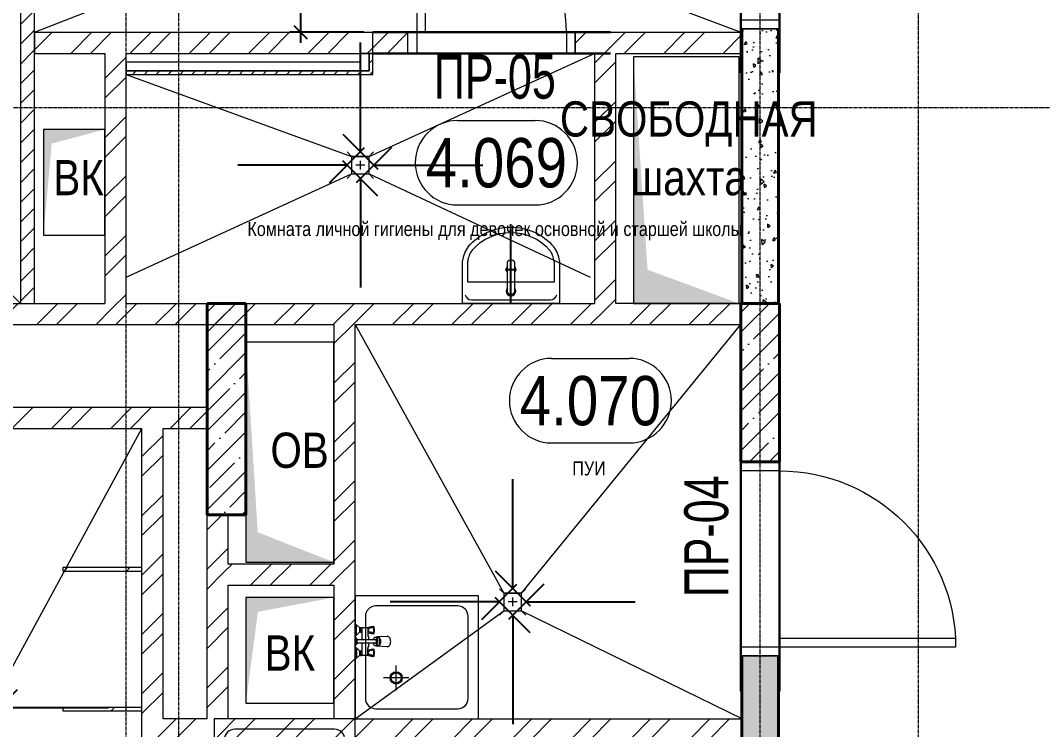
# Model space of a CAD drawing. Header units: millimetres. Extents: x -231292 to 573618, y -153144 to 564035.
# Drawn here: x 148529 to 154332, y 381272 to 385299 of the extents above; entities that cross this region are included whole.
import ezdxf
from ezdxf.enums import TextEntityAlignment as Align

# ---------------------------------------------------------------- set-up
doc = ezdxf.new("R2010")
doc.units = ezdxf.units.MM
doc.linetypes.add('CENTER2', pattern=[28.575, 19.05, -3.175, 3.175, -3.175])
doc.linetypes.add('HIDDEN2', pattern=[4.7625, 3.175, -1.5875])
doc.layers.get('0').update_dxf_attribs({"color": 250})
doc.layers.get('Defpoints').update_dxf_attribs({"color": 250})
for name, color, linetype, lineweight in [('АИ_Оборудование', 250, 'Continuous', 5), ('АИ_Сантехника', 250, 'Continuous', 0), ('АР_Area', 250, 'Continuous', 5), ('АР_Двери', 250, 'Continuous', 9), ('АР_Колонны', 250, 'Continuous', 35), ('АР_Отверстия', 250, 'Continuous', 9), ('АР_Стены ГКЛ', 250, 'Continuous', 15), ('АР_Стены ЖБ', 250, 'Continuous', 35), ('АР_Стены кирпич', 250, 'Continuous', 20), ('АР_Стены ПЕНОблок', 250, 'Continuous', 20), ('АР_Тонкая', 250, 'Continuous', 5), ('АР_Штриховка', 250, 'Continuous', 0), ('ВК_Шахты', 5, 'Continuous', 9), ('ОВ_Шахты', 250, 'Continuous', 5), ('РД_Оси_100', 250, 'Continuous', 0), ('РД_Разуклонка к трапам', 124, 'Continuous', 0)]:
    doc.layers.add(name, color=color, linetype=linetype, lineweight=lineweight)
for name, color, linetype, lineweight, plot in [('АР_Делит', 250, 'Continuous', 0, False), ('РД_Проем', 250, 'Continuous', 0, False), ('РД_проем_инж перемыч_подсчет', 250, 'Continuous', 30, False)]:
    doc.layers.add(name, color=color, linetype=linetype, lineweight=lineweight, plot=plot)
doc.layers.add('РД_Перемычка инж проемов', color=250, linetype='Continuous')
doc.styles.add('Arial0', font='arial.ttf')
doc.styles.add('style1', font='ARIALN.TTF')
doc.styles.add('ккк', font='isocpeur.ttf', dxfattribs={"width": 0.85, "oblique": 15})
doc.dimstyles.new('scale_100', dxfattribs={"dimtxt": 200, "dimasz": 125, "dimexe": 60, "dimexo": 100, "dimgap": 30, "dimtad": 1, "dimdec": 0, "dimdsep": 46, "dimtxsty": 'style1', "dimblk": 'OBLIQUE', "dimcen": 150, "dimdle": 60, "dimclrd": 256, "dimclre": 256, "dimclrt": 256, "dimadec": 0, "dimazin": 0, "dimtfac": 1, "dimtdec": 0, "dimtmove": 1, "dimatfit": 3, "dimldrblk": 'OBLIQUE', "dimfxl": 1, "dimtolj": 1, "dimtzin": 0, "dimarcsym": 0})
doc.dimstyles.new('scale_50', dxfattribs={"dimtxt": 150, "dimasz": 75, "dimexe": 60, "dimexo": 100, "dimgap": 15, "dimtad": 1, "dimdec": 0, "dimdsep": 46, "dimtxsty": 'style1', "dimblk": 'OBLIQUE', "dimblk1": 'ARCHTICK', "dimblk2": 'OBLIQUE', "dimcen": 75, "dimdle": 60, "dimclrd": 256, "dimclre": 256, "dimclrt": 256, "dimadec": 0, "dimazin": 0, "dimtfac": 1, "dimtdec": 0, "dimtmove": 1, "dimatfit": 3, "dimldrblk": 'OBLIQUE', "dimfxl": 1, "dimtolj": 1, "dimtzin": 0, "dimarcsym": 0})
pattern_1 = [(45, (50428.77, 366201.75), (-168.3798, 168.3798), []), (45, (50541.02, 366201.75), (-168.3798, 168.3798), [])]
pattern_2 = [(45, (50428.77, 366201.75), (-168.3798, 168.3798), []), (45, (50541.02, 366201.75), (-168.3798, 168.3798), [])]
pattern_3 = [(45, (50428.77, 366201.75), (-112.2532, 112.2532), []), (45, (50541.02, 366201.75), (-112.2532, 112.2532), [198.4375, -39.6875, 0, -39.6875])]

# ---------------------------------------------------------------- blocks, each defined once
blk = doc.blocks.new('ПУЭ_смеситель')
for p, q in [((-106.8, 75.7), (-106.8, 52.1)), ((-104.6, 79.7), (-80.6, 74.1)), ((-73.2, 76.1), (-73.2, 51.7)), ((-72, 76.1), (-73.2, 76.1)), ((-72, 76.1), (-72, 39.1)), ((-69.8, 78.9), (-40.8, 78.9)), ((-36.8, 79.1), (-38.8, 76.5)), ((-38.8, 10), (-38.8, 76.9)), ((-38.8, 73.9), (-36.8, 71.7)), ((-36.8, 71.7), (-38.8, 68.9)), ((-36.8, 60.1), (-38.8, 62.9)), ((-38.8, 57.9), (-36.8, 60.1)), ((-30.6, 79.1), (-36.8, 79.1)), ((-36.8, 71.7), (-30.6, 71.7)), ((-36.8, 60.1), (-30.6, 60.1)), ((-28.4, 76.5), (-30.6, 79.1)), ((-30.6, 71.7), (-28.4, 73.9)), ((-30.6, 71.7), (-28.4, 68.9)), ((-30.6, 60.1), (-28.4, 62.9)), ((-30.6, 60.1), (-28.4, 57.9)), ((-28.4, 55.3), (-28.4, 76.5)), ((-24.2, 76.5), (-28.4, 76.5)), ((-7.4, 95.1), (-24.2, 79.5)), ((-24.2, 52.3), (-24.2, 79.5)), ((-7.4, 36.7), (-7.4, 95.1)), ((-7.4, 95.1), (0, 95.1)), ((0, 95.1), (0, 36.7)), ((-182.5, 29.4), (-128.2, 26.9)), ((-114, 23.4), (-128, 23.4)), ((-114.7, 10), (-10, 10)), ((-104.6, 48.1), (-80.6, 53.7)), ((-76.1, 10), (-76.1, 26.7)), ((-73.2, 51.7), (-72, 51.7)), ((-36.8, 52.7), (-38.8, 55.3)), ((-30.6, 52.7), (-36.8, 52.7)), ((-28.4, 55.3), (-30.6, 52.7)), ((-24.2, 55.3), (-28.4, 55.3)), ((-7.4, 36.7), (-24.2, 52.3)), ((-3, 22), (-10, 12.5)), ((-10, -12.5), (-10, 12.5)), ((0, 36.7), (-7.4, 36.7)), ((-3, -22), (-3, 22)), ((0, 22), (-3, 22)), ((0, 22), (0, -22)), ((-182.5, -29.4), (-128.2, -27.1)), ((-114, -23.4), (-128, -23.4)), ((-114.7, -10), (-10, -10)), ((-106.8, -52.7), (-106.8, -76.3)), ((-104.6, -48.7), (-80.6, -54.3)), ((-76.1, -27.2), (-76.1, -10)), ((-73.2, -52.3), (-72, -52.3)), ((-73.2, -76.7), (-73.2, -52.3)), ((-72, -76.7), (-72, -39.7)), ((-38.8, -76.5), (-38.8, -10)), ((-36.8, -52.7), (-38.8, -55.3)), ((-38.8, -57.9), (-36.8, -60.1)), ((-30.6, -52.7), (-36.8, -52.7)), ((-28.4, -55.3), (-30.6, -52.7)), ((-30.6, -60.1), (-28.4, -57.9)), ((-24.2, -55.3), (-28.4, -55.3)), ((-28.4, -76.5), (-28.4, -55.3)), ((-7.4, -36.7), (-24.2, -52.3)), ((-24.2, -79.5), (-24.2, -52.3)), ((-3, -22), (-10, -12.5)), ((0, -36.7), (-7.4, -36.7)), ((-7.4, -36.7), (-7.4, -95.1)), ((0, -22), (-3, -22)), ((0, -95.1), (0, -36.7)), ((-104.6, -80.3), (-80.6, -74.7)), ((-72, -76.7), (-73.2, -76.7)), ((-40.8, -79.5), (-69.8, -79.5)), ((-38.8, -76.5), (-40.8, -79.5)), ((-36.8, -60.1), (-38.8, -62.9)), ((-36.8, -71.7), (-38.8, -68.9)), ((-38.8, -73.9), (-36.8, -71.7)), ((-36.8, -79.1), (-38.8, -76.5)), ((-36.8, -60.1), (-30.6, -60.1)), ((-36.8, -71.7), (-30.6, -71.7)), ((-30.6, -79.1), (-36.8, -79.1)), ((-30.6, -60.1), (-28.4, -62.9)), ((-30.6, -71.7), (-28.4, -68.9)), ((-30.6, -71.7), (-28.4, -73.9)), ((-28.4, -76.5), (-30.6, -79.1)), ((-24.2, -76.5), (-28.4, -76.5)), ((-7.4, -95.1), (-24.2, -79.5)), ((0, -95.1), (-7.4, -95.1))]:
    blk.add_line(p, q)
for centre, radius, start, end in [((-53.2, 62.6), 57, 157.82246, 178.68627), ((-53.2, 65.2), 57, 181.31373, 202.17754), ((-102.1, 75.7), 4.74, 122.37841, 180), ((-98.9, 84), 7.1, 178.68627, 216.61398), ((-121.6, -121.7), 206.4, 77.12471, 85.66633), ((-98.5, 173.6), 94, 266.28017, 279.93305), ((-85.6, 64.5), 10.8, 356.71851, 62.52899), ((-85.6, 63.3), 10.8, 297.47101, 3.28149), ((-77.4, 75.7), 4.17, 5.28608, 65.1491), ((-69.8, 76.7), 2.26, 90, 193.68555), ((-40.8, 76.9), 2, 0, 90), ((-159.3, 0), 43.2, 164.27804, 195.72198), ((-170.7, 3.2), 31.3, 145.79984, 164.27804), ((-178, 8.1), 22.6, 121.36202, 145.79984), ((-182.5, 15.6), 13.9, 87.34582, 121.36203), ((-106.7, -0.1), 39.8, 164.35894, 195.64108), ((-117.3, 2.9), 28.8, 145.94422, 164.35894), ((-124, 7.4), 20.7, 121.50035, 145.94422), ((-96.7, 0), 43.8, 167.53823, 192.46179), ((-112.2, 3.4), 27.9, 151.91881, 167.53823), ((-122, 8.6), 16.9, 127.82457, 151.91881), ((-128.2, 14.3), 12.6, 58.49965, 121.50034), ((-128, 16.4), 7, 90, 127.82457), ((-85.2, 0), 43.8, 167.53823, 192.46179), ((-100.7, 3.4), 27.9, 151.91881, 167.53823), ((-82.7, 0), 43.8, 167.53823, 192.46179), ((-98.2, 3.4), 27.9, 151.91881, 167.53823), ((-110.5, 8.6), 16.9, 127.82457, 151.91881), ((-107.9, 8.6), 16.9, 127.82457, 151.91881), ((-108.3, 0), 13.7, 163.28473, 196.71526), ((-132.5, 7.4), 20.7, 50.6316, 58.49965), ((-111.4, 1), 10.4, 144.05789, 163.28473), ((-116.5, 16.4), 7, 90, 127.82457), ((-113.5, 2.4), 7.92, 119.74058, 144.05789), ((-114, 16.4), 7, 52.17543, 127.82459), ((-114.7, 4.7), 5.33, 90, 119.74058), ((-120.1, 8.6), 16.9, 28.08119, 52.17543), ((-102.1, 52.1), 4.74, 180, 237.62159), ((-121.6, 249.6), 206.4, 274.33367, 282.87529), ((-98.9, 43.9), 7.1, 143.38602, 181.31373), ((-129.8, 3.4), 27.9, 13.62703, 28.08119), ((-98.5, -45.7), 94, 80.06695, 93.71983), ((-92.9, 39.1), 20.9, 323.49598, 0), ((-77.4, 52.1), 4.17, 294.8509, 354.71392), ((-170.7, -3.2), 31.3, 195.72196, 214.20016), ((-178, -8.1), 22.6, 214.20016, 238.63798), ((-182.5, -15.6), 13.9, 238.63798, 270), ((-182.5, -15.6), 13.9, 270, 274.97735), ((-117.3, -3), 28.8, 195.64106, 214.05578), ((-124, -7.6), 20.7, 214.05578, 238.49965), ((-112.2, -3.4), 27.9, 192.46177, 208.08119), ((-122, -8.6), 16.9, 208.08119, 232.17543), ((-128.2, -14.5), 12.6, 238.49965, 301.50036), ((-128, -16.4), 7, 232.17543, 270), ((-100.7, -3.4), 27.9, 192.46177, 208.08119), ((-98.2, -3.4), 27.9, 192.46177, 208.08119), ((-110.5, -8.6), 16.9, 208.08119, 232.17543), ((-107.9, -8.6), 16.9, 208.08119, 232.17543), ((-132.5, -7.6), 20.7, 301.50035, 309.98498), ((-111.4, -1), 10.4, 196.71527, 215.94211), ((-116.5, -16.4), 7, 232.17543, 270), ((-113.5, -2.4), 7.92, 215.94211, 240.25942), ((-114, -16.4), 7, 232.17543, 307.82455), ((-114.7, -4.7), 5.33, 240.25942, 270), ((-53.2, -65.8), 57, 157.82246, 178.68627), ((-120.1, -8.6), 16.9, 307.82457, 331.91881), ((-102.1, -52.7), 4.74, 122.37841, 180), ((-98.9, -44.4), 7.1, 178.68627, 216.61398), ((-121.6, -250.1), 206.4, 77.12471, 85.66633), ((-129.8, -3.4), 27.9, 331.91881, 346.37297), ((-98.5, 45.2), 94, 266.28017, 279.93305), ((-85.6, -63.9), 10.8, 356.71851, 62.52899), ((-92.9, -39.7), 20.9, 0, 36.50402), ((-77.4, -52.7), 4.17, 5.28608, 65.1491), ((-53.2, -63.2), 57, 181.31373, 202.17754), ((-102.1, -76.3), 4.74, 180, 237.62159), ((-121.6, 121.2), 206.4, 274.33367, 282.87529), ((-98.9, -84.5), 7.1, 143.38602, 181.31373), ((-98.5, -174.1), 94, 80.06695, 93.71983), ((-85.6, -65.1), 10.8, 297.47101, 3.28149), ((-77.4, -76.3), 4.17, 294.8509, 354.71392), ((-69.8, -77.2), 2.26, 166.31445, 270)]:
    blk.add_arc(centre, radius, start, end)
blk = doc.blocks.new('Поддон 600х600')
at = {"lineweight": 0}
for p, q in [((200, -260.9), (200, -139.1)), ((139.1, -200), (260.9, -200))]:
    blk.add_line(p, q, dxfattribs=at)
blk.add_lwpolyline([(600, -600), (600, 0), (0, 0), (0, -600)], close=True)
blk.add_lwpolyline([(550, -500), (550, -100, 0.414214), (500, -50), (100, -50, 0.414214), (50, -100), (50, -500, 0.414214), (100, -550), (500, -550, 0.414214)], format="xyb", close=True)
for radius in [30, 25]:
    blk.add_circle((200, -200), radius)
blk = doc.blocks.new('Раковина 550х435')
for points in [[(-321.9, -242.7, -0.459952), (-321.9, 242.7)], [(-302.8, -219.5, -0.458637), (-302.8, 219.5)]]:
    blk.add_lwpolyline(points, format="xyb")
for points in [[(-241.8, 275), (0, 275), (0, -275), (-241.8, -275)], [(-240.2, 245), (-120, 245), (-120, -245), (-240.2, -245)], [(0, -275), (0, 275)], [(-20, -224.7), (-20, 224.7)]]:
    blk.add_lwpolyline(points)
for centre, radius, start, end in [((-226.7, 122.1), 153.6, 95.62187, 128.26685), ((-226.7, 122.1), 123.6, 95.62187, 128.26685), ((-59.6, 221.7), 39.7, 4.35212, 73.11896), ((-193, 0), 27, 47.79455, 132.20545), ((-70, 0), 27, 227.79455, 132.20545), ((-193, 0), 27, 227.79455, 312.20545), ((-226.7, -122.1), 123.6, 231.73315, 264.37813), ((-59.6, -221.7), 39.7, 286.88104, 355.64788), ((-226.7, -122.1), 153.6, 231.73315, 264.37813)]:
    blk.add_arc(centre, radius, start, end)
blk.add_open_spline([(-232.3, 20), (-233.1, 20), (-233.9, 19.9), (-235.6, 19.6), (-236.4, 19.3), (-238, 18.6), (-238.8, 18.1), (-240.7, 16.8), (-241.7, 15.7), (-243.6, 13.4), (-244.4, 12.2), (-245.6, 9.4), (-246.1, 8), (-246.9, 5.2), (-247.1, 3.7), (-247.3, 1.6), (-247.3, 0.8), (-247.3, -0.6), (-247.3, -1.3), (-247.2, -2.7), (-247.1, -3.5), (-246.7, -5.9), (-246.3, -7.7), (-244.9, -11.1), (-244.1, -12.7), (-242.2, -15.3), (-241.2, -16.3), (-238.9, -18.1), (-237.7, -18.8), (-235.4, -19.6), (-234.4, -19.9), (-233.2, -20), (-233, -20), (-232.8, -20), (-232.7, -20), (-232.6, -20), (-232.5, -20), (-232.3, -20), (-232.3, -20), (-232.3, -20), (-232.3, -20), (-232.2, -20), (-232.2, -20), (-232.1, -20), (-232.1, -20), (-232, -20), (-231.9, -20), (-231.6, -20), (-231.4, -20), (-230.9, -20), (-230.6, -20), (-229.5, -20), (-228.8, -20), (-226.7, -20), (-225.2, -20), (-220.8, -20), (-217.9, -20), (-208.7, -20), (-202.4, -20), (-182.7, -20), (-168.5, -20), (-150.2, -20), (-147, -20), (-137.3, -20), (-130.6, -20), (-110.2, -20), (-95.8, -20), (-77.8, -20), (-74.7, -20), (-71.5, -20), (-71.2, -20), (-70.9, -20), (-70.8, -20), (-70.5, -20), (-70.4, -20), (-70.3, -20), (-70.2, -20), (-70.1, -20), (-70.1, -20), (-70, -20), (-70, -20), (-70, -20), (-70, -20), (-70, -20), (-70, -20), (-69.9, -20), (-69.9, -20), (-69.9, -20), (-69.8, -20), (-69.7, -20), (-69.7, -20), (-69.5, -20), (-69.3, -20), (-68.9, -20), (-68.6, -20), (-67.8, -19.9), (-67.2, -19.8), (-65.5, -19.5), (-64.3, -19.2), (-62, -18.4), (-60.9, -17.9), (-58.7, -16.6), (-57.7, -15.8), (-55.8, -14.1), (-54.9, -13.2), (-53.4, -11.2), (-52.7, -10.1), (-51.6, -7.9), (-51.1, -6.7), (-50.5, -4.4), (-50.2, -3.3), (-50, -1.5), (-50, -0.9), (-50, 0.1), (-50, 0.4), (-50, 1.2), (-50.1, 1.6), (-50.2, 2.7), (-50.3, 3.5), (-50.8, 5.7), (-51.3, 7.2), (-52.6, 10.1), (-53.5, 11.4), (-55.6, 13.9), (-56.8, 15.1), (-59.4, 17), (-60.8, 17.8), (-63.7, 19), (-65.2, 19.5), (-66.9, 19.8), (-67.1, 19.8), (-67.8, 19.9), (-68.3, 19.9), (-68.9, 20), (-69, 20), (-69.3, 20), (-69.5, 20), (-69.8, 20), (-69.9, 20), (-70, 20), (-70, 20), (-70, 20), (-70, 20), (-70.1, 20), (-70.1, 20), (-70.1, 20), (-70.2, 20), (-70.3, 20), (-70.4, 20), (-70.7, 20), (-70.8, 20), (-71.3, 20), (-71.7, 20), (-72.7, 20), (-73.4, 20), (-75.4, 20), (-76.7, 20), (-80.7, 20), (-83.4, 20), (-91.3, 20), (-96.4, 20), (-111.7, 20), (-121.5, 20), (-149.9, 20), (-167.5, 20), (-201.6, 20), (-217.8, 20), (-232.3, 20)], degree=3, knots=[0, 0, 0, 0, 0.153365, 0.153365, 0.30673, 0.30673, 0.460095, 0.460095, 0.703256, 0.703256, 0.946417, 0.946417, 1.189578, 1.189578, 1.432739, 1.432739, 1.565545, 1.565545, 1.691125, 1.691125, 1.816705, 1.816705, 2.111192, 2.111192, 2.405679, 2.405679, 2.645118, 2.645118, 2.884557, 2.884557, 3.077844, 3.077844, 3.107789, 3.107789, 3.118001, 3.118001, 3.138423, 3.138423, 3.141442, 3.141442, 3.141976, 3.141976, 3.142511, 3.142511, 3.143579, 3.143579, 3.145716, 3.145716, 3.14999, 3.14999, 3.158538, 3.158538, 3.175635, 3.175635, 3.209827, 3.209827, 3.278213, 3.278213, 3.414983, 3.414983, 3.688524, 3.688524, 3.745517, 3.745517, 3.859502, 3.859502, 4.087472, 4.087472, 4.133346, 4.133346, 4.136438, 4.136438, 4.138418, 4.138418, 4.140015, 4.140015, 4.140937, 4.140937, 4.141313, 4.141313, 4.141684, 4.141684, 4.142394, 4.142394, 4.143815, 4.143815, 4.146658, 4.146658, 4.152342, 4.152342, 4.163711, 4.163711, 4.186448, 4.186448, 4.231923, 4.231923, 4.322872, 4.322872, 4.504772, 4.504772, 4.686671, 4.686671, 4.86857, 4.86857, 5.05047, 5.05047, 5.232369, 5.232369, 5.414268, 5.414268, 5.596168, 5.596168, 5.695139, 5.695139, 5.756437, 5.756437, 5.817734, 5.817734, 5.940329, 5.940329, 6.172478, 6.172478, 6.404627, 6.404627, 6.636776, 6.636776, 6.868925, 6.868925, 7.101074, 7.101074, 7.139346, 7.139346, 7.215891, 7.215891, 7.233819, 7.233819, 7.269676, 7.269676, 7.283061, 7.283061, 7.283218, 7.283218, 7.283375, 7.283375, 7.28369, 7.28369, 7.28432, 7.28432, 7.285579, 7.285579, 7.288098, 7.288098, 7.293136, 7.293136, 7.303211, 7.303211, 7.323361, 7.323361, 7.363661, 7.363661, 7.444261, 7.444261, 7.605462, 7.605462, 7.927863, 7.927863, 8.283185, 8.283185, 8.283185, 8.283185])
at = {"layer": 'Defpoints'}
blk.add_line((-193, -32.4), (-193, 32.4), dxfattribs=at)
blk.add_lwpolyline([(0, 0), (-450, 0)], dxfattribs=at)
blk = doc.blocks.new('otv')
at = {"linetype": 'Continuous'}
blk.add_lwpolyline([(0, -1), (0, 0), (1, 0), (1, -1)], close=True, dxfattribs=at)
blk.add_solid([(0, -1), (0, 0), (0.1346, -0.1366), (1, 0)], dxfattribs=at)
blk = doc.blocks.new('_Oblique')
at = {"color": 0, "linetype": 'ByBlock', "lineweight": -2}
blk.add_line((-0.5, -0.5), (0.5, 0.5), dxfattribs=at)
blk = doc.blocks.new('A$Cd7e03b91')
at = {"layer": 'РД_Разуклонка к трапам', "lineweight": 0}
for p, q in [((-100, 100), (-150, 150)), ((100, 100), (150, 150)), ((-50, 0), (50, 0)), ((0, -50), (0, 50)), ((-100, -100), (-150, -150)), ((100, -100), (150, -150))]:
    blk.add_line(p, q, dxfattribs=at)
blk.add_lwpolyline([(-100, 100), (100, 100), (100, -100), (-100, -100), (-100, 100)], dxfattribs=at)
blk.add_lwpolyline([(-100, 100), (100, 100), (100, -100), (-100, -100), (-100, 100)], dxfattribs=at)
blk = doc.blocks.new('СОШ_2200_АР_ОСИ_М100_28.05.24')
at = {"layer": 'РД_Оси_100', "linetype": 'CENTER2'}
for p, q in [((102300, -6155), (102300, 139938.679)), ((119910, 18600), (94200, 18600))]:
    blk.add_line(p, q, dxfattribs=at)
for points in [[(98700, -6194.98), (98700, 139538.679), (98550, 139938.679)], [(99000, -6195.83), (99000, 139538.679), (99150, 139938.679)], [(103200, -6155), (103200, 139938.679)]]:
    blk.add_lwpolyline(points, dxfattribs=at)
blk = doc.blocks.new('800х800')
at = {"lineweight": 0}
for p, q in [((566.7, 637.7), (566.7, 495.6)), ((495.6, 566.7), (637.7, 566.7))]:
    blk.add_line(p, q, dxfattribs=at)
blk.add_lwpolyline([(0, 0), (800, 0), (800, 800), (0, 800)], close=True)
blk.add_lwpolyline([(116.7, 58.3), (683.3, 58.3, 0.414214), (741.7, 116.7), (741.7, 683.3, 0.414214), (683.3, 741.7), (116.7, 741.7, 0.414214), (58.3, 683.3), (58.3, 116.7, 0.414214)], format="xyb", close=True)
for radius in [35, 29.2]:
    blk.add_circle((566.7, 566.7), radius)
blk = doc.blocks.new('*D945')
at = {"layer": 'Defpoints', "color": 0, "ltscale": 2, "transparency": 16777216}
for p in [(150578.8, 386031.8), (150118.8, 385231.8), (150578.8, 385231.8)]:
    blk.add_point(p, dxfattribs=at)
at = {"layer": 'РД_Разуклонка к трапам', "lineweight": -2, "ltscale": 2, "transparency": 16777216}
for p, q in [((150118.8, 386091.8), (150118.8, 385171.8)), ((150478.8, 386031.8), (150058.8, 386031.8)), ((150478.8, 385231.8), (150058.8, 385231.8))]:
    blk.add_line(p, q, dxfattribs=at)
at = {"layer": 'РД_Разуклонка к трапам', "lineweight": -2, "ltscale": 2, "transparency": 16777216, "xscale": 75, "yscale": 75, "zscale": 75}
for p, rotation in [((150118.8, 386031.8), 90), ((150118.8, 385231.8), 270)]:
    blk.add_blockref('_Oblique', p, dxfattribs=dict(at, rotation=rotation))
at = {"layer": 'РД_Разуклонка к трапам', "ltscale": 2, "transparency": 16777216, "insert": (150001.7, 385631.8), "char_height": 200, "attachment_point": 5, "rotation": 90, "style": 'style1'}
blk.add_mtext('\\A1;800', dxfattribs=at)
blk = doc.blocks.new('_ArchTick')
at = {"color": 0, "linetype": 'ByBlock', "const_width": 0.15}
blk.add_lwpolyline([(-0.5, -0.5), (0.5, 0.5)], dxfattribs=at)
blk = doc.blocks.new('MOK-МаркаПом_овал_ареал')
for p, q in [((-2.75, 3), (2.75, 3)), ((-2.75, -3), (2.75, -3))]:
    blk.add_line(p, q)
for centre, radius, start, end in [((-2.75, 0), 3, 90, 270), ((2.75, 0), 3, 270, 90), ((-3.75, 0), 3.5, 0, 0.00095)]:
    blk.add_arc(centre, radius, start, end)
at = {"color": 0, "style": 'style1'}
blk.add_attdef('АР-ПОМЕЩЕНИЕ:НОМЕР', text='', height=3.5, dxfattribs=at).set_placement((0, 0), align=Align.MIDDLE)
at = {"layer": 'Defpoints', "color": 2, "style": 'style1'}
blk.add_attdef('АР-ПОМЕЩЕНИЕ:НАИМЕНОВАНИЕ', text='', height=1, dxfattribs=at).set_placement((-0.094, -4.814), align=Align.MIDDLE)
blk = doc.blocks.new('MOK-МаркаПеремычки')
at = {"color": 0, "style": 'ккк', "oblique": 15, "width": 0.85}
blk.add_attdef('АР-ПРОЕМ:ПЕРЕМЫЧКА', text='', height=2.5, dxfattribs=at).set_placement((0, 0), align=Align.MIDDLE)

msp = doc.modelspace()

# ---------------------------------------------------------------- hatches: boundary and pattern name
at = {"layer": 'АР_Стены ГКЛ', "linetype": 'Continuous', "lineweight": 0}
h = msp.add_hatch(dxfattribs=at)
h.set_pattern_fill('ANSI31', color=256, scale=15, angle=-360, style=0)
h.set_pattern_definition([(45, (50428.77, 366201.753), (-33.67596, 33.67596), [])])
h.paths.add_polyline_path([(150528.767, 385111.753), (150508.767, 385111.753), (150508.767, 385011.752), (150528.767, 384991.752)], flags=0)
h = msp.add_hatch(dxfattribs=at)
h.set_pattern_fill('ANSI31', color=256, scale=15, style=0)
h.set_pattern_definition([(45, (50428.77, 366201.753), (-33.67596, 33.67596), [])])
h.paths.add_polyline_path([(150528.767, 384991.752), (150508.767, 385011.752), (149128.768, 385011.752), (149128.768, 384991.752)], flags=0)
at = {"layer": 'АР_Штриховка', "linetype": 'Continuous', "lineweight": 0}
h = msp.add_hatch(dxfattribs=at)
h.set_pattern_fill('AR-CONC', color=256, angle=-315, style=0)
h.set_pattern_definition([(95, (50428.77, 366201.75), (140.09465, 117.55338), [19.05, -209.55]), (40, (50428.77, 366201.75), (-160.01845, 110.17673), [15.24, -167.6406]), (145.45144, (50440.44, 366211.55), (-19.9238, 227.7301), [16.19, -178.09024]), (91.1842, (50392.85, 366237.67), (221.41024, 161.9534), [28.575, -314.325]), (141.63556, (50411.3, 366251.17), (-7.0866, 342.82676), [24.285, -267.1356]), (36.18415, (50392.85, 366237.67), (-7.0866, 342.8268), [22.86, -251.4597]), (66, (50419.79, 366246.65), (179.51998, 34.89515), [19.05, -209.55]), (11, (50419.79, 366246.65), (-86.53993, 173.9412), [15.24, -167.64]), (116.45145, (50434.75, 366249.56), (92.98005, 208.83634), [16.19, -178.08994]), (82.5, (50428.77, 366201.75), (-57.60547, 61.973414), [0, -165.608, 0, -170.18, 0, -168.275]), (52.5, (50428.77, 366201.75), (-23.58973, 118.087), [0, -97.028, 0, -161.798, 0, -64.135]), (12.5, (50388.716, 366161.7), (99.927863, 91.826196), [0, -63.5, 0, -198.12, 0, -262.89]), (2.5, (50370.76, 366143.74), (86.7639, 122.72239), [0, -82.55, 0, -131.572, 0, -186.69])])
h.paths.add_polyline_path([(152828.768, 386301.752), (152628.768, 386301.752), (152628.768, 386300.752), (152828.768, 386300.752)], flags=0)
h.paths.add_polyline_path([(152828.768, 385250.752), (152628.768, 385250.752), (152628.768, 383691.753), (152828.768, 383691.753)], flags=0)
at = {"layer": 'АР_Штриховка', "linetype": 'Continuous', "lineweight": 0, "ltscale": 0.5}
h = msp.add_hatch(dxfattribs=at)
h.set_pattern_fill('ANSI31', color=256, scale=25, angle=-360, style=0)
h.set_pattern_definition([(45, (50428.77, 366201.75), (-56.1266, 56.1266), [])])
h.paths.add_polyline_path([(148608.768, 385691.752), (148528.768, 385691.752), (148528.768, 383691.752), (148608.768, 383691.752)], flags=0)
at = {"layer": 'АР_Штриховка', "linetype": 'Continuous', "lineweight": 0}
h = msp.add_hatch(dxfattribs=at)
h.set_pattern_fill('ANSI32', color=256, scale=25, style=0)
h.set_pattern_definition(pattern_2)
h.paths.add_polyline_path([(152628.768, 385111.752), (152628.768, 385231.752), (151908.768, 385231.752), (151868.768, 385141.752), (151908.768, 385111.752)], flags=0)
h.paths.add_polyline_path([(151788.768, 385111.752), (151868.768, 385141.752), (151908.768, 385231.752), (151678.767, 385231.752), (151678.767, 385111.752)], flags=0)
h.paths.add_polyline_path([(150728.767, 385111.752), (150728.767, 385231.752), (149008.768, 385231.752), (149048.768, 385141.752), (149128.768, 385111.752)], flags=0)
h.paths.add_polyline_path([(149008.768, 385111.752), (149048.768, 385141.752), (149008.768, 385231.752), (148608.768, 385231.752), (148608.768, 385111.752)], flags=0)
h = msp.add_hatch(dxfattribs=at)
h.set_pattern_fill('ANSI32', color=256, scale=25, angle=-360, style=0)
h.set_pattern_definition([(45, (50428.77, 366201.75), (-168.3798, 168.3798), []), (45, (50541.02, 366201.75), (-168.3798, 168.3798), [])])
h.paths.add_polyline_path([(149128.768, 385111.752), (149048.768, 385141.752), (149008.768, 385111.752), (149008.768, 383691.752), (149048.768, 383661.752), (149128.768, 383691.752)], flags=0)
h = msp.add_hatch(dxfattribs=at)
h.set_pattern_fill('ANSI32', color=256, scale=25, style=0)
h.set_pattern_definition(pattern_2)
h.paths.add_polyline_path([(151788.768, 383691.752), (151868.768, 383661.752), (151908.768, 383691.752), (151908.768, 385111.752), (151868.768, 385141.752), (151788.768, 385111.752)], flags=0)
h = msp.add_hatch(dxfattribs=at)
h.set_pattern_fill('ANSI32', color=256, scale=25, style=0)
h.set_pattern_definition([(45, (50428.77, 366201.75), (-168.3798, 168.3798), []), (45, (50541.02, 366201.75), (-168.3798, 168.3798), [])])
h.paths.add_polyline_path([(149128.768, 383691.752), (149048.768, 383661.752), (149008.768, 383571.752), (150308.768, 383571.752), (150388.768, 383601.752), (150428.768, 383691.752)], flags=0)
h.paths.add_polyline_path([(150428.768, 383691.752), (150388.768, 383601.752), (150428.768, 383571.752), (151908.768, 383571.752), (151868.768, 383661.752), (151788.768, 383691.752)], flags=0)
h.paths.add_polyline_path([(151908.768, 383691.752), (151868.768, 383661.752), (151908.768, 383571.752), (152618.768, 383571.752), (152618.768, 383691.752)], flags=0)
h.paths.add_polyline_path([(145028.768, 383691.752), (145028.768, 383571.752), (146788.477, 383571.752), (146868.477, 383601.752), (146908.477, 383691.752)], flags=0)
h.paths.add_polyline_path([(146908.477, 383691.752), (146868.477, 383601.752), (146908.477, 383571.752), (147508.255, 383571.752), (147588.255, 383601.752), (147628.255, 383691.752)], flags=0)
h.paths.add_polyline_path([(147628.255, 383691.752), (147588.255, 383601.752), (147628.255, 383571.752), (149008.768, 383571.752), (149048.768, 383661.752), (149008.768, 383691.752)], flags=0)
at = {"layer": 'АР_Штриховка', "linetype": 'Continuous', "lineweight": 5}
h = msp.add_hatch(dxfattribs=at)
h.set_pattern_fill('ANSI35', color=256, scale=25, style=0)
h.set_pattern_definition(pattern_3)
h.paths.add_polyline_path([(149588.768, 382491.753), (149808.768, 382491.753), (149808.768, 383691.753), (149588.768, 383691.753)], flags=0)
h = msp.add_hatch(dxfattribs=at)
h.set_pattern_fill('ANSI35', color=256, scale=25, style=0)
h.set_pattern_definition(pattern_3)
h.paths.add_polyline_path([(152618.768, 382791.753), (152838.768, 382791.753), (152838.768, 383691.753), (152618.768, 383691.753)], flags=0)
at = {"layer": 'АР_Штриховка', "linetype": 'Continuous', "lineweight": 0}
h = msp.add_hatch(dxfattribs=at)
h.set_pattern_fill('ANSI32', color=256, scale=25, style=0)
h.set_pattern_definition(pattern_2)
h.paths.add_polyline_path([(150308.768, 381331.938), (150388.768, 381301.938), (150428.768, 381331.938), (150428.768, 382211.749), (150338.768, 382171.749), (150308.768, 382091.749)], flags=0)
h.paths.add_polyline_path([(150308.768, 382211.749), (150338.768, 382171.749), (150428.768, 382211.749), (150428.768, 383571.752), (150388.768, 383601.752), (150308.768, 383571.752)], flags=0)
h = msp.add_hatch(dxfattribs=at)
h.set_pattern_fill('ANSI32', color=256, scale=25, style=0)
h.set_pattern_definition(pattern_1)
h.paths.add_polyline_path([(149588.768, 382981.752), (149588.768, 383101.752), (149338.769, 383101.752), (149298.768, 383011.752), (149338.768, 382981.752)], flags=0)
h.paths.add_polyline_path([(146908.477, 382981.752), (146868.477, 383071.752), (146788.477, 383101.752), (145028.768, 383101.752), (145028.768, 382981.752)], flags=0)
h.paths.add_polyline_path([(149218.768, 382981.752), (149298.768, 383011.752), (149338.769, 383101.752), (147628.255, 383101.752), (147588.255, 383071.752), (147628.255, 382981.752)], flags=0)
h.paths.add_polyline_path([(147628.255, 382981.752), (147588.255, 383071.752), (147508.255, 383101.752), (146908.477, 383101.752), (146868.477, 383071.752), (146908.477, 382981.752)], flags=0)
h = msp.add_hatch(dxfattribs=at)
h.set_pattern_fill('ANSI32', color=256, scale=25, style=0)
h.set_pattern_definition([(45, (50428.77, 366201.75), (-168.3798, 168.3798), []), (45, (50541.02, 366201.75), (-168.3798, 168.3798), [])])
h.paths.add_polyline_path([(149218.768, 381331.938), (149308.768, 381291.938), (149338.768, 381331.938), (149338.768, 382981.752), (149298.768, 383011.752), (149218.768, 382981.752)], flags=0)
h.paths.add_polyline_path([(149218.767, 378011.753), (149338.767, 378011.753), (149338.767, 379531.573), (149308.767, 379611.573), (149218.767, 379651.573)], flags=0)
h.paths.add_polyline_path([(149218.767, 379651.573), (149308.767, 379611.573), (149338.767, 379651.573), (149338.768, 381211.938), (149308.768, 381291.938), (149218.768, 381331.938)], flags=0)
h = msp.add_hatch(dxfattribs=at)
h.set_pattern_fill('AR-CONC', color=256, angle=-315, style=0)
h.set_pattern_definition([(95, (50428.77, 366201.75), (140.09465, 117.55338), [19.05, -209.55]), (40, (50428.77, 366201.75), (-160.01845, 110.17673), [15.24, -167.6406]), (145.45144, (50440.44, 366211.55), (-19.9238, 227.7301), [16.19, -178.09024]), (91.1842, (50392.85, 366237.67), (221.41024, 161.9534), [28.575, -314.325]), (141.63556, (50411.3, 366251.17), (-7.0866, 342.82676), [24.285, -267.1356]), (36.18415, (50392.85, 366237.67), (-7.0866, 342.8268), [22.86, -251.4597]), (66, (50419.79, 366246.65), (179.51998, 34.89515), [19.05, -209.55]), (11, (50419.79, 366246.65), (-86.53993, 173.9412), [15.24, -167.64]), (116.45145, (50434.75, 366249.56), (92.98005, 208.83634), [16.19, -178.08994]), (82.5, (50428.77, 366201.75), (-57.60547, 61.973414), [0, -165.608, 0, -170.18, 0, -168.275]), (52.5, (50428.77, 366201.75), (-23.58973, 118.087), [0, -97.028, 0, -161.798, 0, -64.135]), (12.5, (50388.716, 366161.7), (99.927863, 91.826196), [0, -63.5, 0, -198.12, 0, -262.89]), (2.5, (50370.76, 366143.74), (86.7639, 122.72239), [0, -82.55, 0, -131.572, 0, -186.69])])
h.paths.add_polyline_path([(152828.768, 382792.753), (152628.768, 382792.753), (152628.768, 382790.753), (152828.768, 382790.753)], flags=0)
h.paths.add_polyline_path([(152828.768, 381690.753), (152628.768, 381690.753), (152628.768, 378011.753), (152828.768, 378011.753)], flags=0)
h = msp.add_hatch(dxfattribs=at)
h.set_pattern_fill('ANSI32', color=256, scale=25, style=0)
h.set_pattern_definition([(45, (50428.77, 366201.75), (-168.3798, 168.3798), []), (45, (50541.02, 366201.75), (-168.3798, 168.3798), [])])
h.paths.add_polyline_path([(149588.767, 381331.938), (149648.767, 381271.938), (149708.767, 381331.938), (149708.767, 382091.749), (149678.767, 382171.749), (149588.767, 382211.749)], flags=0)
h.paths.add_polyline_path([(149588.767, 382211.749), (149678.767, 382171.749), (149708.767, 382211.749), (149708.767, 382491.753), (149588.767, 382491.753)], flags=0)
h.paths.add_polyline_path([(149588.766, 378011.753), (149708.766, 378011.752), (149708.766, 379651.573), (149618.766, 379611.573), (149588.766, 379531.573)], flags=0)
h.paths.add_polyline_path([(149588.766, 379651.573), (149618.766, 379611.573), (149708.766, 379651.573), (149708.767, 381211.938), (149648.767, 381271.938), (149588.767, 381211.938)], flags=0)
h = msp.add_hatch(dxfattribs=at)
h.set_pattern_fill('_U', color=256, scale=250, angle=45, style=0, pattern_type=0)
h.set_pattern_definition([(45, (50428.77, 366201.75), (-176.7767, 176.7767), [])])
h.paths.add_polyline_path([(148768.768, 382191.728), (148768.768, 382171.728), (149218.768, 382171.728), (149218.768, 382191.728)], flags=0)
h = msp.add_hatch(dxfattribs=at)
h.set_pattern_fill('ANSI32', color=256, scale=25, style=0)
h.set_pattern_definition([(45, (50428.77, 366201.75), (-168.3798, 168.3798), []), (45, (50541.02, 366201.75), (-168.3798, 168.3798), [])])
h.paths.add_polyline_path([(150308.768, 382091.749), (150338.768, 382171.749), (150308.768, 382211.749), (149708.767, 382211.749), (149678.767, 382171.749), (149708.767, 382091.749)], flags=0)
h = msp.add_hatch(dxfattribs=at)
h.set_pattern_fill('_U', color=256, scale=250, angle=45, style=0, pattern_type=0)
h.set_pattern_definition([(45, (50428.77, 366201.75), (-176.7767, 176.7767), [])])
h.paths.add_polyline_path([(149218.768, 381377.679), (149218.768, 381397.679), (148768.768, 381397.679), (148768.768, 381377.679)], flags=0)
h = msp.add_hatch(dxfattribs=at)
h.set_pattern_fill('ANSI32', color=256, scale=25, style=0)
h.set_pattern_definition(pattern_1)
h.paths.add_polyline_path([(150428.768, 381211.938), (150388.768, 381301.938), (150308.768, 381331.938), (149708.767, 381331.938), (149648.767, 381271.938), (149708.767, 381211.938)], flags=0)
h.paths.add_polyline_path([(152628.768, 381211.938), (152628.768, 381331.938), (151218.768, 381331.938), (151178.768, 381241.938), (151218.768, 381211.938)], flags=0)
h.paths.add_polyline_path([(151098.768, 381211.938), (151178.768, 381241.938), (151218.768, 381331.938), (150428.768, 381331.938), (150388.768, 381301.938), (150428.768, 381211.938)], flags=0)
h.paths.add_polyline_path([(149588.767, 381211.938), (149648.767, 381271.938), (149588.767, 381331.938), (149338.768, 381331.938), (149308.768, 381291.938), (149338.768, 381211.938)], flags=0)

# ---------------------------------------------------------------- linework, layer by layer
at = {"layer": 'АР_Двери', "linetype": 'Continuous', "lineweight": 9}
for points in [[(150778.767, 385231.752), (150828.767, 385231.752), (150828.767, 386081.752), (150778.767, 386081.752)], [(152618.768, 385300.752), (152618.768, 385250.752), (152838.768, 385250.752), (152838.768, 385300.752)], [(150778.767, 385111.752), (150728.767, 385111.752), (150728.767, 385231.752), (150778.767, 385231.752)], [(151628.767, 385111.752), (151678.767, 385111.752), (151678.767, 385231.752), (151628.767, 385231.752)], [(152618.768, 382740.753), (152618.768, 382790.753), (152838.768, 382790.753), (152838.768, 382740.753)], [(152838.768, 381740.753), (152838.768, 381790.753), (153838.768, 381790.753), (153838.768, 381740.753)], [(152618.768, 381740.753), (152618.768, 381690.753), (152838.768, 381690.753), (152838.768, 381740.753)]]:
    msp.add_lwpolyline(points, close=True, dxfattribs=at)
msp.add_arc((150778.767, 385231.752), 850, 359.9999997, 89.9999997, dxfattribs=at)
at = {"layer": 'АР_Двери', "linetype": 'Continuous', "lineweight": 9, "extrusion": (0, 0, -1)}
msp.add_arc((-152838.768, 381740.753), 1000, 90, 180, dxfattribs=at)
at = {"layer": 'АР_Колонны', "linetype": 'HIDDEN2', "lineweight": 25}
for p, q in [((149588.768, 383691.753), (149808.768, 383691.753)), ((149588.768, 382491.753), (149588.768, 383691.753)), ((149808.768, 383691.753), (149808.768, 382491.753)), ((152618.768, 383691.753), (152838.768, 383691.753)), ((152618.768, 382791.753), (152618.768, 383691.753)), ((152838.768, 383691.753), (152838.768, 382791.753)), ((152838.768, 382791.753), (152618.768, 382791.753)), ((149808.768, 382491.753), (149588.768, 382491.753))]:
    msp.add_line(p, q, dxfattribs=at)
at = {"layer": 'АР_Колонны', "linetype": 'Continuous', "lineweight": 35}
for p, q in [((149808.768, 383691.753), (149588.768, 383691.753)), ((149588.768, 383691.753), (149588.768, 382491.753)), ((149808.768, 382491.753), (149808.768, 383691.753)), ((152838.768, 383691.753), (152618.768, 383691.753)), ((152618.768, 383691.753), (152618.768, 382791.753)), ((152838.768, 382791.753), (152838.768, 383691.753)), ((152618.768, 382791.753), (152838.768, 382791.753)), ((149588.768, 382491.753), (149808.768, 382491.753))]:
    msp.add_line(p, q, dxfattribs=at)
at = {"layer": 'АР_Стены ГКЛ', "linetype": 'Continuous', "lineweight": 5}
for p, q in [((150508.767, 385111.753), (150458.767, 385111.753)), ((150458.767, 385111.753), (150458.767, 385061.752)), ((150508.767, 385011.752), (150508.767, 385111.753)), ((150528.767, 385111.753), (150508.767, 385111.753)), ((150508.767, 385111.753), (150508.767, 385011.752)), ((150528.767, 384991.752), (150528.767, 385111.753)), ((150458.767, 385061.752), (149128.768, 385061.752)), ((149128.768, 385061.752), (149128.768, 385011.752)), ((149128.768, 385011.752), (150508.767, 385011.752)), ((150508.767, 385011.752), (149128.768, 385011.752)), ((149128.768, 385011.752), (149128.768, 384991.752)), ((149128.768, 384991.752), (150528.767, 384991.752))]:
    msp.add_line(p, q, dxfattribs=at)
at = {"layer": 'АР_Стены ГКЛ', "linetype": 'Continuous', "lineweight": 15}
for p, q in [((148768.768, 382191.728), (148768.768, 382171.728)), ((149218.768, 382191.728), (148768.768, 382191.728)), ((148768.768, 382171.728), (149218.768, 382171.728)), ((149218.768, 382171.728), (149218.768, 382191.728)), ((149218.768, 381397.679), (148768.768, 381397.679)), ((148768.768, 381397.679), (148768.768, 381377.679)), ((148768.768, 381377.679), (149218.768, 381377.679)), ((149218.768, 381377.679), (149218.768, 381397.679))]:
    msp.add_line(p, q, dxfattribs=at)
at = {"layer": 'АР_Стены ЖБ', "linetype": 'Continuous', "lineweight": 40}
for p, q in [((149808.768, 383691.753), (149588.768, 383691.753)), ((149588.768, 383691.753), (149588.768, 382491.753)), ((149808.768, 382491.753), (149808.768, 383691.753)), ((152838.768, 383691.753), (152618.768, 383691.753)), ((152618.768, 383691.753), (152618.768, 382791.753)), ((152838.768, 382791.753), (152838.768, 383691.753)), ((152618.768, 382791.753), (152838.768, 382791.753)), ((149588.768, 382491.753), (149808.768, 382491.753))]:
    msp.add_line(p, q, dxfattribs=at)
at = {"layer": 'АР_Стены кирпич', "linetype": 'Continuous', "lineweight": 20}
for p, q in [((148608.768, 385231.752), (150728.767, 385231.752)), ((148608.768, 385231.752), (148608.768, 385111.752)), ((150728.767, 385111.752), (150728.767, 385231.752)), ((151678.767, 385231.752), (152628.768, 385231.752)), ((151678.767, 385231.752), (151678.767, 385111.752)), ((152628.768, 385111.752), (152628.768, 385231.752)), ((148608.768, 385111.752), (149008.768, 385111.752)), ((149008.768, 385111.752), (149008.768, 383691.752)), ((149128.768, 383691.752), (149128.768, 385111.752)), ((149128.768, 385111.752), (150728.767, 385111.752)), ((151678.767, 385111.752), (151788.768, 385111.752)), ((151788.768, 385111.752), (151788.768, 383691.752)), ((151908.768, 383691.752), (151908.768, 385111.752)), ((151908.768, 385111.752), (152628.768, 385111.752)), ((145028.768, 383691.752), (149008.768, 383691.752)), ((149128.768, 383691.752), (151788.768, 383691.752)), ((152618.768, 383691.752), (151908.768, 383691.752)), ((152618.768, 383571.752), (152618.768, 383691.752)), ((147628.255, 383571.752), (150308.768, 383571.752)), ((150308.768, 383571.752), (150308.768, 382211.749)), ((150428.768, 383571.752), (152618.768, 383571.752)), ((150428.768, 381331.938), (150428.768, 383571.752)), ((147628.255, 383101.752), (149588.768, 383101.752)), ((149588.768, 382981.752), (149588.768, 383101.752)), ((145028.768, 382981.752), (149218.768, 382981.752)), ((149218.767, 378011.753), (149218.768, 382981.752)), ((149338.768, 382981.752), (149588.768, 382981.752)), ((149338.768, 381331.938), (149338.768, 382981.752)), ((149708.767, 382491.753), (149588.767, 382491.753)), ((149588.767, 381331.938), (149588.767, 382491.753)), ((149708.767, 382211.749), (149708.767, 382491.753)), ((150308.768, 382211.749), (149708.767, 382211.749)), ((149708.767, 381331.938), (149708.767, 382091.749)), ((149708.767, 382091.749), (150308.768, 382091.749)), ((150308.768, 382091.749), (150308.768, 381331.938)), ((149588.767, 381331.938), (149338.768, 381331.938)), ((150308.768, 381331.938), (149708.767, 381331.938)), ((150428.768, 381331.938), (152628.768, 381331.938)), ((152628.768, 381211.938), (152628.768, 381331.938))]:
    msp.add_line(p, q, dxfattribs=at)
at = {"layer": 'АР_Стены кирпич', "linetype": 'Continuous', "lineweight": 0}
msp.add_line((150528.767, 385111.752), (150528.767, 385231.752), dxfattribs=at)
at = {"layer": 'АР_Стены ПЕНОблок', "linetype": 'Continuous', "lineweight": 20}
for p, q in [((148528.768, 385691.752), (148528.768, 383691.752)), ((148608.768, 383691.752), (148608.768, 385691.752)), ((152828.768, 385250.752), (152628.768, 385250.752)), ((152628.768, 385250.752), (152628.768, 383691.753)), ((152828.768, 383691.753), (152828.768, 385250.752)), ((148528.768, 383691.752), (148608.768, 383691.752)), ((152628.768, 383691.753), (152828.768, 383691.753)), ((152828.768, 382792.753), (152628.768, 382792.753)), ((152628.768, 382792.753), (152628.768, 382790.753)), ((152628.768, 382790.753), (152828.768, 382790.753)), ((152828.768, 382790.753), (152828.768, 382792.753)), ((152828.768, 381690.753), (152628.768, 381690.753)), ((152628.768, 381690.753), (152628.768, 378011.753)), ((152828.768, 378011.753), (152828.768, 381690.753))]:
    msp.add_line(p, q, dxfattribs=at)
at = {"layer": 'АР_Тонкая', "linetype": 'Continuous', "lineweight": 0}
for p, q in [((152628.768, 385250.752), (152618.768, 385250.752)), ((152618.768, 385250.752), (152618.768, 383691.753)), ((152628.768, 383691.753), (152628.768, 385250.752)), ((152838.768, 385250.752), (152828.768, 385250.752)), ((152828.768, 385250.752), (152828.768, 383691.753)), ((152838.768, 383691.753), (152838.768, 385250.752)), ((152618.768, 383691.753), (152628.768, 383691.753)), ((152828.768, 383691.753), (152838.768, 383691.753)), ((152628.768, 382792.753), (152618.768, 382792.753)), ((152618.768, 382792.753), (152618.768, 382790.753)), ((152618.768, 382790.753), (152628.768, 382790.753)), ((152628.768, 382790.753), (152628.768, 382792.753)), ((152838.768, 382792.753), (152828.768, 382792.753)), ((152828.768, 382792.753), (152828.768, 382790.753)), ((152828.768, 382790.753), (152838.768, 382790.753)), ((152838.768, 382790.753), (152838.768, 382792.753)), ((152628.768, 381690.753), (152618.768, 381690.753)), ((152618.768, 381690.753), (152618.768, 378011.753)), ((152628.768, 378011.753), (152628.768, 381690.753)), ((152838.768, 381690.753), (152828.768, 381690.753)), ((152828.768, 381690.753), (152828.768, 378011.753)), ((152838.768, 378011.753), (152838.768, 381690.753))]:
    msp.add_line(p, q, dxfattribs=at)
at = {"layer": 'РД_Проем', "linetype": 'Continuous', "lineweight": 0}
for p, q in [((152618.768, 386300.752), (152618.768, 385250.752)), ((152838.768, 386300.752), (152838.768, 385250.752)), ((151678.767, 385231.752), (150728.767, 385231.752)), ((151678.767, 385111.752), (150728.767, 385111.752)), ((152618.768, 382790.753), (152618.768, 381690.753)), ((152838.768, 382790.753), (152838.768, 381690.753))]:
    msp.add_line(p, q, dxfattribs=at)
at = {"layer": 'РД_проем_инж перемыч_подсчет', "linetype": 'Continuous', "lineweight": 30}
for p, q in [((152618.768, 386300.752), (152618.768, 385000.752)), ((152838.768, 386300.752), (152838.768, 385000.752)), ((150528.767, 385231.752), (151878.767, 385231.752)), ((150528.767, 385111.752), (151878.767, 385111.752)), ((152618.768, 382790.753), (152618.768, 381490.753)), ((152838.768, 382790.753), (152838.768, 381490.753))]:
    msp.add_line(p, q, dxfattribs=at)
at = {"layer": 'РД_Разуклонка к трапам', "ltscale": 2}
for points in [[(148608.768, 385231.753), (150528.819, 385981.753), (150628.819, 385981.753), (152618.764, 385231.753)], [(145028.768, 383691.753), (146604.542, 385501.753), (146704.542, 385501.753), (148528.768, 383691.753)], [(149128.768, 384991.752), (150408.768, 384526.752), (150508.768, 384526.752), (151788.768, 385111.753)], [(149128.768, 383841.752), (150408.768, 384426.752), (150508.768, 384426.752), (151763.768, 383841.752)], [(150428.768, 383571.753), (151273.768, 382046.88), (151373.768, 382046.88), (152618.768, 383571.753)], [(145048.768, 382981.753), (148283.768, 381446.88), (148383.768, 381446.88), (149218.768, 382981.753)], [(150428.768, 381331.938), (151273.768, 381946.88), (151373.768, 381946.88), (152628.768, 381331.935)]]:
    msp.add_lwpolyline(points, dxfattribs=at)

# ---------------------------------------------------------------- block references
at = {"layer": 'АИ_Оборудование', "rotation": 180}
for name, p in [('ПУЭ_смеситель', (150428.768, 381771.843)), ('800х800', (150428.767, 381331.937))]:
    msp.add_blockref(name, p, dxfattribs=at)
at = {"layer": 'АИ_Сантехника', "rotation": 270}
msp.add_blockref('Раковина 550х435', (151313.768, 383691.752), dxfattribs=at)
at = {"layer": 'АР_Area', "linetype": 'Continuous', "lineweight": 5, "xscale": 80, "yscale": 80, "zscale": 80}
for p, values in [((151230.89, 384490.753), {'АР-ПОМЕЩЕНИЕ:НОМЕР': '4.069', 'АР-ПОМЕЩЕНИЕ:НАИМЕНОВАНИЕ': 'Комната личной гигиены для девочек основной и старшей школы'}), ((151764.768, 383139.753), {'АР-ПОМЕЩЕНИЕ:НОМЕР': '4.070', 'АР-ПОМЕЩЕНИЕ:НАИМЕНОВАНИЕ': 'ПУИ'})]:
    msp.add_blockref('MOK-МаркаПом_овал_ареал', p, dxfattribs=at).add_auto_attribs(values)
at = {"layer": 'АР_Делит', "xscale": 1.166666666666667, "yscale": 1.166666666666667, "zscale": 1.166666666666667, "rotation": 90.00000000000001}
msp.add_blockref('Поддон 600х600', (150428.768, 381331.938), dxfattribs=at)
at = {"layer": 'АР_Отверстия', "xscale": -500, "yscale": 1250, "rotation": 180}
msp.add_blockref('otv', (149808.768, 382221.753), dxfattribs=at)
at = {"layer": 'ВК_Шахты', "xscale": -600, "rotation": 89.99997824680972}
for p, yscale in [((148658.768, 384680.091), 350), ((149808.768, 382021.753), 500)]:
    msp.add_blockref('otv', p, dxfattribs=dict(at, yscale=yscale))
at = {"layer": 'ОВ_Шахты', "xscale": -600, "yscale": 1400, "rotation": 180}
msp.add_blockref('otv', (152008.768, 383691.752), dxfattribs=at)
at = {"layer": 'РД_Оси_100'}
msp.add_blockref('СОШ_2200_АР_ОСИ_М100_28.05.24', (50428.768, 366201.753), dxfattribs=at)
at = {"layer": 'РД_Перемычка инж проемов', "linetype": 'Continuous', "lineweight": -3}
ref = msp.add_blockref('MOK-МаркаПеремычки', (151222.627, 384979.642, 200), dxfattribs=dict(at, xscale=100, yscale=100, zscale=100))
ref.add_attrib('АР-ПРОЕМ:ПЕРЕМЫЧКА', 'ПР-05', dxfattribs={"layer": '0', "color": 0, "height": 250, "style": 'Arial0', "width": 0.7}).set_placement((151222.627, 384979.642, 200), align=Align.MIDDLE)
ref = msp.add_blockref('MOK-МаркаПеремычки', (152422.402, 382369.114, 200), dxfattribs=dict(at, xscale=100, yscale=100, zscale=100, rotation=89.99999999999999))
ref.add_attrib('АР-ПРОЕМ:ПЕРЕМЫЧКА', 'ПР-04', dxfattribs={"layer": '0', "color": 0, "height": 250, "rotation": 90, "style": 'Arial0', "width": 0.7}).set_placement((152422.402, 382369.114, 200), align=Align.MIDDLE)
at = {"layer": 'РД_Разуклонка к трапам', "ltscale": 2, "xscale": -0.5000000000000002, "yscale": 0.5000000000000002, "zscale": 0.5}
for p in [(150458.768, 384476.752), (151323.768, 381996.88)]:
    msp.add_blockref('A$Cd7e03b91', p, dxfattribs=at)

# ---------------------------------------------------------------- texts
at = {"layer": 'АР_Делит', "insert": (152323.768, 384571.225), "char_height": 200, "width": 437.96847, "attachment_point": 5, "style": 'style1'}
msp.add_mtext('СВОБОДНАЯ\\Pшахта', dxfattribs=at)
at = {"layer": 'АР_Отверстия', "insert": (150113.767, 382856.52), "char_height": 200, "attachment_point": 5, "style": 'style1'}
msp.add_mtext('ОВ', dxfattribs=at)
at = {"layer": 'ВК_Шахты', "char_height": 200, "width": 500.00023, "attachment_point": 5, "style": 'style1'}
for insert in [(148858.768, 384406.088), (150058.768, 381706.52)]:
    msp.add_mtext('ВК', dxfattribs=dict(at, insert=insert))

# ---------------------------------------------------------------- dimensions: what is measured, and where the dimension line sits
at = {"layer": 'РД_Разуклонка к трапам', "ltscale": 2}
dim = msp.add_linear_dim(base=(150118.779, 385231.753), p1=(150578.819, 386031.753), p2=(150578.819, 385231.753), angle=90, dimstyle='scale_50', override={"dimtxt": 200}, dxfattribs=at)
dim.commit()
dim.dimension.update_dxf_attribs({"geometry": '*D945', "text_midpoint": (150001.664, 385631.753)})

# ---------------------------------------------------------------- leaders
for points in [[(150458.819, 384553.825), (150458.819, 385173.104)], [(150382.736, 384476.752), (149763.457, 384476.752)], [(150534.8, 384476.752), (151154.079, 384476.752)], [(150458.819, 384401.761), (150458.819, 383782.482)], [(151323.819, 382073.953), (151323.819, 382693.231)], [(151247.736, 381996.88), (150628.457, 381996.88)], [(151399.8, 381996.88), (152019.079, 381996.88)], [(151323.819, 381921.888), (151323.819, 381302.609)], [(148409.8, 381396.88), (149029.079, 381396.88)]]:
    msp.add_leader(points, dimstyle='scale_100', override={"dimasz": 200, "dimgap": 30, "dimtad": 0}, dxfattribs=at)

doc.saveas('drawing.dxf')
